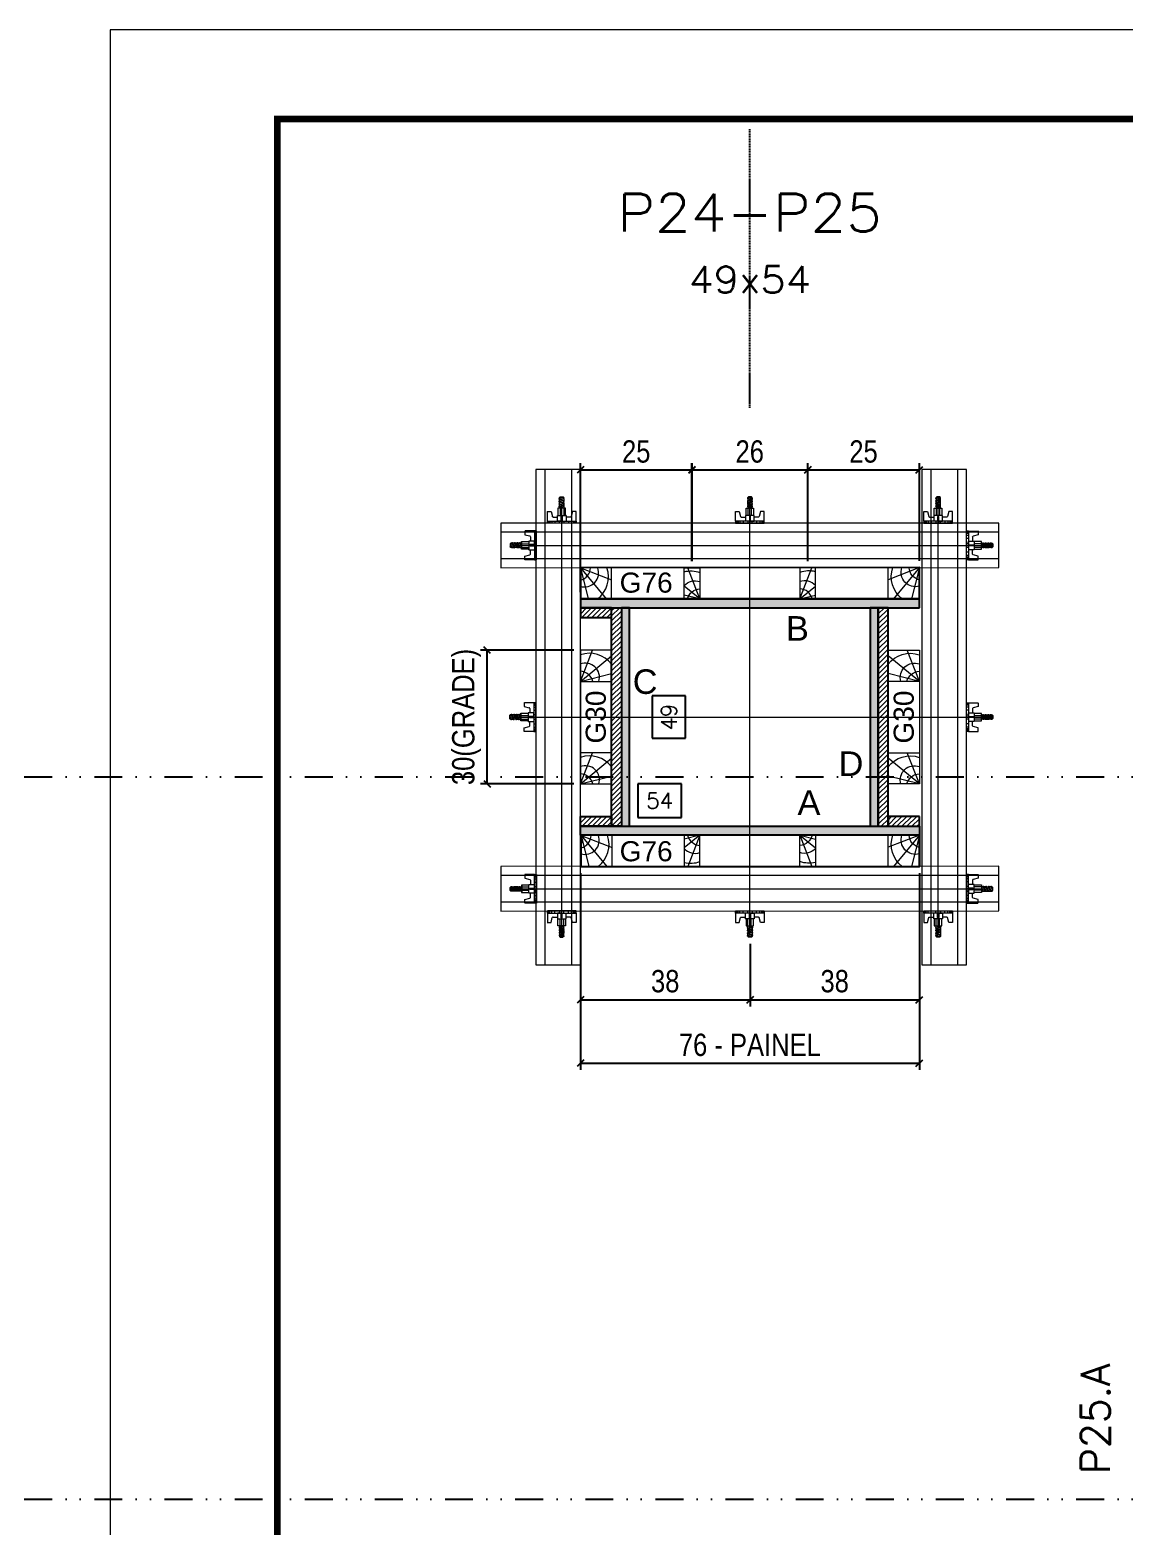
# Model space of a CAD drawing. Extents: x 13770 to 23315, y 867 to 16997.
# Drawn here: x 19119 to 19609, y 9287 to 9957 of the extents above; entities that cross this region are included whole.
import ezdxf
from ezdxf.enums import TextEntityAlignment as Align

# ---------------------------------------------------------------- set-up
doc = ezdxf.new("R2010")
doc.units = 0
for name, pattern in [('DASHED', [0.75, 0.5, -0.25]), ('DIVIDE2', [0.625, 0.25, -0.125, 0, -0.125, 0, -0.125]), ('HIDDEN', [0.375, 0.25, -0.125])]:
    doc.linetypes.add(name, pattern=pattern)
for name, color, linetype in [('CHAPA', 1, 'Continuous'), ('COTA', 241, 'Continuous'), ('MEIO_PONT', 93, 'Continuous'), ('Nível', 160, 'Continuous'), ('SARRAFO', 251, 'Continuous'), ('Texto de Titulo', 7, 'Continuous'), ('Texto Qtd Sarr', 242, 'Continuous'), ('TEXTO_GERAL', 7, 'Continuous')]:
    doc.layers.add(name, color=color, linetype=linetype)
for name, color, linetype, lineweight in [('Folhas', 255, 'Continuous', 9), ('Hachura', 251, 'Continuous', 9), ('Madeira', 126, 'Continuous', 18), ('Perfil Metálico', 224, 'Continuous', 18), ('SARRAFO DE PRESSAO', 251, 'DASHED', 9), ('Texto Seção', 7, 'Continuous', 15)]:
    doc.layers.add(name, color=color, linetype=linetype, lineweight=lineweight)
doc.styles.add('ARIAL', font='arial.ttf')
doc.styles.add('COTA TECNICA 2X', font='techl___.ttf', dxfattribs={"height": 10})
doc.styles.add('REGUA-120', font='ROMANS.shx', dxfattribs={"height": 15})
doc.styles.add('ROMANS', font='romans.shx')
doc.styles.add('SANSSERIF', font='sas_____.pfb')
doc.dimstyles.new('SECAO PILAR', dxfattribs={"dimtxt": 10, "dimasz": 3, "dimexe": 3, "dimexo": 3, "dimgap": 3, "dimtad": 1, "dimdec": 1, "dimlfac": 0.5, "dimzin": 12, "dimdsep": 46, "dimtxsty": 'COTA TECNICA 2X', "dimblk1": 'OBLIQUE', "dimblk2": 'OBLIQUE', "dimsah": 1, "dimcen": 0.9, "dimclrd": 256, "dimclre": 256, "dimclrt": 256, "dimadec": 1, "dimazin": 3, "dimtfac": 1, "dimtdec": 1, "dimtmove": 0, "dimatfit": 3, "dimfxl": 1, "dimtolj": 1, "dimtzin": 12, "dimarcsym": 0})
doc.dimstyles.new('SECÇÃO 2', dxfattribs={"dimtxt": 7, "dimasz": 6, "dimexe": 0.18, "dimexo": 2, "dimgap": -4, "dimtad": 3, "dimdec": 1, "dimlfac": 0.5, "dimzin": 12, "dimdsep": 46, "dimtxsty": 'ROMANS', "dimblk": 'ARCHTICK', "dimcen": 0.09, "dimse1": 1, "dimse2": 1, "dimsd1": 1, "dimsd2": 1, "dimclrd": 180, "dimclre": 5, "dimclrt": 1, "dimadec": 0, "dimazin": 3, "dimtfac": 1, "dimtdec": 1, "dimtofl": 0, "dimtmove": 0, "dimatfit": 3, "dimldrblk": 'ARCHTICK', "dimfxl": 1, "dimtolj": 1, "dimtzin": 0, "dimarcsym": 0})

# ---------------------------------------------------------------- blocks, each defined once
blk = doc.blocks.new('9999999999')
at = {"layer": 'Folhas'}
blk.add_lwpolyline([(98138.98, 34190.21), (99623.98, 34190.21), (99623.98, 35240.21), (98138.98, 35240.21)], close=True, dxfattribs=at)
at = {"layer": 'Folhas', "color": 30, "const_width": 3}
blk.add_lwpolyline([(98213.98, 34230.21), (99583.98, 34230.21), (99583.98, 35200.21), (98213.98, 35200.21)], close=True, dxfattribs=at)
blk = doc.blocks.new('titulo1')
at = {"layer": 'Defpoints', "color": 252, "linetype": 'HIDDEN', "ltscale": 2}
blk.add_line((0, 0), (0, 125), dxfattribs=at)
at = {"layer": 'Defpoints', "style": 'ROMANS', "oblique": 15}
blk.add_attdef('FOLHA', text='', height=10, dxfattribs=at).set_placement((0, 15.58), align=Align.MIDDLE_CENTER)
at = {"layer": 'Texto Qtd Sarr', "color": 3, "style": 'ROMANS', "oblique": 15}
for tag, height, p in [('TITULO', 17, (0, 71.45)), ('SEÇÃO', 12, (0, 41.55))]:
    blk.add_attdef(tag, text='', height=height, dxfattribs=at).set_placement(p, align=Align.MIDDLE_CENTER)
blk = doc.blocks.new('*D655')
at = {"layer": 'COTA', "color": 180, "lineweight": -2, "transparency": 16777216}
for p, q in [((19412.61, 9658.42), (19397.61, 9658.42)), ((19397.61, 9658.42), (19397.61, 9639.42)), ((19412.61, 9639.42), (19412.61, 9658.42)), ((19397.61, 9639.42), (19412.61, 9639.42))]:
    blk.add_line(p, q, dxfattribs=at)
at = {"layer": 'Defpoints', "color": 0, "transparency": 16777216}
for p in [(19414.74, 9697.92), (19414.74, 9599.92), (19416.61, 9599.92)]:
    blk.add_point(p, dxfattribs=at)
at = {"layer": 'COTA', "color": 1, "transparency": 16777216, "insert": (19405.11, 9648.92), "char_height": 7, "attachment_point": 5, "rotation": 90, "style": 'ROMANS'}
blk.add_mtext('\\A1;49', dxfattribs=at)
blk = doc.blocks.new('_ArchTick')
at = {"color": 0, "linetype": 'ByBlock', "const_width": 0.15}
blk.add_lwpolyline([(-0.5, -0.5), (0.5, 0.5)], dxfattribs=at)
blk = doc.blocks.new('*D656')
at = {"layer": 'COTA', "color": 180, "lineweight": -2, "transparency": 16777216}
for p, q in [((19410.81, 9618.92), (19391.15, 9618.92)), ((19391.15, 9618.92), (19391.15, 9603.92)), ((19410.81, 9603.92), (19410.81, 9618.92)), ((19391.15, 9603.92), (19410.81, 9603.92))]:
    blk.add_line(p, q, dxfattribs=at)
at = {"layer": 'Defpoints', "color": 0, "transparency": 16777216}
for p in [(19387.42, 9599.92), (19495.42, 9599.92), (19495.42, 9599.92)]:
    blk.add_point(p, dxfattribs=at)
at = {"layer": 'COTA', "color": 1, "transparency": 16777216, "insert": (19400.98, 9611.42), "char_height": 7, "attachment_point": 5, "style": 'ROMANS'}
blk.add_mtext('\\A1;54', dxfattribs=at)
blk = doc.blocks.new('_Oblique')
at = {"color": 0, "linetype": 'ByBlock', "lineweight": -2}
blk.add_line((-0.5, -0.5), (0.5, 0.5), dxfattribs=at)
blk = doc.blocks.new('*D657')
at = {"layer": 'COTA', "lineweight": -2, "transparency": 16777216}
for p, q in [((19365.42, 9578.93), (19365.42, 9490.76)), ((19517.42, 9578.97), (19517.42, 9490.76)), ((19365.42, 9493.76), (19517.42, 9493.76))]:
    blk.add_line(p, q, dxfattribs=at)
at = {"layer": 'Defpoints', "color": 0, "transparency": 16777216}
for p in [(19365.42, 9581.93), (19517.42, 9581.97), (19517.42, 9493.76)]:
    blk.add_point(p, dxfattribs=at)
at = {"layer": 'COTA', "lineweight": -2, "transparency": 16777216, "xscale": 3, "yscale": 3, "zscale": 3, "rotation": 180}
blk.add_blockref('_Oblique', (19365.42, 9493.76), dxfattribs=at)
at = {"layer": 'COTA', "lineweight": -2, "transparency": 16777216, "xscale": 3, "yscale": 3, "zscale": 3}
blk.add_blockref('_Oblique', (19517.42, 9493.76), dxfattribs=at)
at = {"layer": 'COTA', "transparency": 16777216, "insert": (19441.42, 9501.86), "char_height": 10, "attachment_point": 5, "style": 'COTA TECNICA 2X'}
blk.add_mtext('\\A1;76 - PAINEL', dxfattribs=at)
blk = doc.blocks.new('*D658')
at = {"layer": 'COTA', "lineweight": -2, "transparency": 16777216}
for p, q in [((19362.42, 9678.92), (19320.61, 9678.92)), ((19323.61, 9619), (19323.61, 9678.92)), ((19362.45, 9619), (19320.61, 9619))]:
    blk.add_line(p, q, dxfattribs=at)
at = {"layer": 'Defpoints', "color": 0, "transparency": 16777216}
for p in [(19323.61, 9678.92), (19365.42, 9678.92), (19365.45, 9619)]:
    blk.add_point(p, dxfattribs=at)
at = {"layer": 'COTA', "lineweight": -2, "transparency": 16777216, "xscale": 3, "yscale": 3, "zscale": 3}
for p, rotation in [((19323.61, 9678.92), 90), ((19323.61, 9619), 270)]:
    blk.add_blockref('_Oblique', p, dxfattribs=dict(at, rotation=rotation))
at = {"layer": 'COTA', "transparency": 16777216, "insert": (19314.39, 9648.96), "char_height": 10, "attachment_point": 5, "rotation": 90, "style": 'COTA TECNICA 2X'}
blk.add_mtext('\\A1;30(GRADE)', dxfattribs=at)
blk = doc.blocks.new('*D659')
at = {"layer": 'COTA', "lineweight": -2, "transparency": 16777216}
for p, q in [((19365.42, 9578.92), (19365.42, 9519.18)), ((19441.5, 9547.15), (19441.5, 9519.18)), ((19365.42, 9522.18), (19441.5, 9522.18))]:
    blk.add_line(p, q, dxfattribs=at)
at = {"layer": 'Defpoints', "color": 0, "transparency": 16777216}
for p in [(19365.42, 9581.92), (19441.5, 9550.15), (19441.5, 9522.18)]:
    blk.add_point(p, dxfattribs=at)
at = {"layer": 'COTA', "lineweight": -2, "transparency": 16777216, "xscale": 3, "yscale": 3, "zscale": 3, "rotation": 180}
blk.add_blockref('_Oblique', (19365.42, 9522.18), dxfattribs=at)
at = {"layer": 'COTA', "lineweight": -2, "transparency": 16777216, "xscale": 3, "yscale": 3, "zscale": 3}
blk.add_blockref('_Oblique', (19441.5, 9522.18), dxfattribs=at)
at = {"layer": 'COTA', "transparency": 16777216, "insert": (19403.46, 9530.42), "char_height": 10, "attachment_point": 5, "style": 'COTA TECNICA 2X'}
blk.add_mtext('\\A1;38', dxfattribs=at)
blk = doc.blocks.new('*D660')
at = {"layer": 'COTA', "lineweight": -2, "transparency": 16777216}
for p, q in [((19517.42, 9578.92), (19517.42, 9519.18)), ((19441.5, 9547.15), (19441.5, 9519.18)), ((19441.5, 9522.18), (19517.42, 9522.18))]:
    blk.add_line(p, q, dxfattribs=at)
at = {"layer": 'Defpoints', "color": 0, "transparency": 16777216}
for p in [(19517.42, 9581.92), (19441.5, 9550.15), (19517.42, 9522.18)]:
    blk.add_point(p, dxfattribs=at)
at = {"layer": 'COTA', "lineweight": -2, "transparency": 16777216, "xscale": 3, "yscale": 3, "zscale": 3, "rotation": 180}
blk.add_blockref('_Oblique', (19441.5, 9522.18), dxfattribs=at)
at = {"layer": 'COTA', "lineweight": -2, "transparency": 16777216, "xscale": 3, "yscale": 3, "zscale": 3}
blk.add_blockref('_Oblique', (19517.42, 9522.18), dxfattribs=at)
at = {"layer": 'COTA', "transparency": 16777216, "insert": (19479.46, 9530.42), "char_height": 10, "attachment_point": 5, "style": 'COTA TECNICA 2X'}
blk.add_mtext('\\A1;38', dxfattribs=at)
blk = doc.blocks.new('PONTALETE')
at = {"layer": 'Madeira'}
for q in [(2.71, 7), (7, 5.76), (7, 1.74)]:
    blk.add_line((0, 0), q, dxfattribs=at)
blk.add_lwpolyline([(0, 0), (7, 0), (7, 7), (0, 7)], close=True, dxfattribs=at)
for centre, radius, start, end in [((2.04, 0.06), 6.23, 37.2818, 109.0913), ((1.09, 0.9), 3.19, 343.603, 109.9847), ((-0.21, -0.78), 3.09, 14.6322, 86.0383)]:
    blk.add_arc(centre, radius, start, end, dxfattribs=at)
blk = doc.blocks.new('*D661')
at = {"layer": 'COTA', "lineweight": -2, "transparency": 16777216}
for p, q in [((19365.42, 9704.92), (19365.42, 9762.85)), ((19415.5, 9718.87), (19415.5, 9762.85)), ((19365.42, 9759.85), (19415.5, 9759.85))]:
    blk.add_line(p, q, dxfattribs=at)
at = {"layer": 'Defpoints', "color": 0, "transparency": 16777216}
for p in [(19415.5, 9759.85), (19415.5, 9715.87), (19365.42, 9701.92)]:
    blk.add_point(p, dxfattribs=at)
at = {"layer": 'COTA', "lineweight": -2, "transparency": 16777216, "xscale": 3, "yscale": 3, "zscale": 3, "rotation": 180}
blk.add_blockref('_Oblique', (19365.42, 9759.85), dxfattribs=at)
at = {"layer": 'COTA', "lineweight": -2, "transparency": 16777216, "xscale": 3, "yscale": 3, "zscale": 3}
blk.add_blockref('_Oblique', (19415.5, 9759.85), dxfattribs=at)
at = {"layer": 'COTA', "transparency": 16777216, "insert": (19390.46, 9767.96), "char_height": 10, "attachment_point": 5, "style": 'COTA TECNICA 2X'}
blk.add_mtext('\\A1;25', dxfattribs=at)
blk = doc.blocks.new('MEIO PONTALETE')
at = {"layer": 'Madeira'}
for q in [(2.71, 7), (3.5, 2.88), (3.5, 0.87)]:
    blk.add_line((0, 0), q, dxfattribs=at)
blk.add_lwpolyline([(0, 0), (3.5, 0), (3.5, 7), (0, 7)], close=True, dxfattribs=at)
for centre, radius, start, end in [((2.04, 0.06), 6.23, 76.4499, 109.0913), ((1.09, 0.9), 3.19, 40.9063, 109.9847), ((-0.21, -0.78), 3.09, 14.6322, 86.0383)]:
    blk.add_arc(centre, radius, start, end, dxfattribs=at)
blk = doc.blocks.new('C')
at = {"layer": 'Hachura', "color": 0}
for p, q in [((0, 3.22), (0, -3.22)), ((0.45, 3.22), (0, 3.22)), ((0.46, 3.16), (0, 3.16)), ((0.46, 3.05), (0, 3.05)), ((0.46, 2.88), (0, 2.88)), ((0, 2.75), (0, -1.16)), ((0.46, 2.65), (0, 2.65)), ((0.46, 2.23), (0, 2.23)), ((0.46, 1.51), (0, 1.51)), ((0.39, 0.49), (0.17, 0.49)), ((0.45, -3.23), (0.45, 3.22)), ((0.45, 3.22), (2.58, 3.22)), ((1.74, 0.97), (0.45, 0.97)), ((1.45, 0.1), (0.45, 0.1)), ((1.35, 1.94), (1.35, 0.96)), ((2.58, 2.39), (1.47, 2.09)), ((1.74, -0.97), (1.74, 0.97)), ((1.74, 0.97), (1.74, 0.84)), ((1.74, 0.97), (1.74, 0.84)), ((1.74, 0.84), (3.35, 0.84)), ((3.35, 0.45), (1.74, 0.45)), ((2.58, 3.22), (2.58, 2.39)), ((3.32, 0.84), (3.32, -0.84)), ((3.35, 0.84), (3.35, -0.84)), ((3.68, 0.45), (3.35, 0.45)), ((3.84, -0.52), (3.35, 0.45)), ((3.35, 0.06), (3.67, -0.57)), ((3.68, 0.45), (4.16, -0.52)), ((3.72, 0.5), (4.25, -0.57)), ((4.37, -0.55), (3.83, 0.53)), ((4.15, 0.45), (3.93, 0.45)), ((4.42, -0.52), (3.93, 0.45)), ((4.15, 0.45), (4.26, 0.45)), ((4.26, 0.45), (4.74, -0.52)), ((4.3, 0.5), (4.83, -0.57)), ((4.95, -0.55), (4.41, 0.53)), ((4.51, 0.45), (4.84, 0.45)), ((5, -0.52), (4.51, 0.45)), ((4.84, 0.45), (5.32, -0.52)), ((4.88, 0.5), (5.41, -0.57)), ((5.53, -0.55), (4.99, 0.53)), ((5.58, -0.52), (5.09, 0.45)), ((5.42, 0.45), (5.09, 0.45)), ((5.58, -0.52), (5.09, 0.45)), ((5.42, 0.45), (5.74, -0.19)), ((5.46, 0.5), (5.74, -0.07)), ((5.74, 0.19), (5.57, 0.53)), ((5.74, 0.32), (5.68, 0.45)), ((5.68, 0.45), (5.74, 0.45)), ((5.74, 0.45), (5.9, 0.29)), ((5.74, 0.45), (5.74, -0.52)), ((5.9, -0.36), (5.9, 0.29)), ((0.45, 0), (0, 0)), ((0.46, -1.52), (0, -1.52)), ((0.46, -2.23), (0, -2.23)), ((0.46, -2.65), (0, -2.65)), ((0.46, -2.88), (0, -2.88)), ((0.46, -3.05), (0, -3.05)), ((0.46, -3.16), (0, -3.16)), ((0, -3.22), (2.57, -3.22)), ((0.08, -0.48), (0.29, -0.48)), ((0.29, -0.48), (0.4, -0.48)), ((0.45, 0), (0.45, -0.97)), ((0.45, -0.16), (1.45, -0.16)), ((0.45, -0.65), (0.45, -0.32)), ((0.45, -3.23), (0.45, -0.65)), ((0.45, -0.97), (1.74, -0.97)), ((1.35, -1.94), (1.35, -0.97)), ((2.58, -2.39), (1.47, -2.1)), ((3.35, -0.32), (1.74, -0.32)), ((3.35, -0.84), (1.74, -0.84)), ((2.58, -3.23), (2.58, -2.39)), ((3.35, -0.07), (3.58, -0.52)), ((3.35, -0.52), (3.58, -0.52)), ((3.84, -0.52), (4.16, -0.52)), ((4.42, -0.52), (4.74, -0.52)), ((4.63, -0.52), (4.74, -0.52)), ((5, -0.52), (5.32, -0.52)), ((5.58, -0.52), (5.74, -0.52)), ((5.74, -0.52), (5.9, -0.36)), ((5.74, -0.52), (5.74, -0.52))]:
    blk.add_line(p, q, dxfattribs=at)
for centre, radius, start, end in [((1.52, 1.94), 0.161, 104.7436, 180), ((1.44, -0.03), 0.129, 272.695, 87.305), ((3.81, 0.39), 0.143, 25.5688, 154.4312), ((4.39, 0.39), 0.143, 25.5688, 154.4312), ((4.97, 0.39), 0.143, 25.5688, 154.4312), ((5.55, 0.39), 0.143, 25.5688, 154.4312), ((0.17, -0.37), 0.174, 221.744, 317.8592), ((1.52, -1.94), 0.161, 180, 255.2564), ((3.71, -0.4), 0.174, 222.1408, 318.256), ((4.29, -0.4), 0.174, 222.1408, 318.256), ((4.87, -0.4), 0.174, 222.1408, 318.256), ((5.45, -0.4), 0.174, 222.1408, 318.256), ((5.61, -0.4), 0.174, 317.8592, 318.256)]:
    blk.add_arc(centre, radius, start, end, dxfattribs=at)
blk = doc.blocks.new('*D662')
at = {"layer": 'COTA', "lineweight": -2, "transparency": 16777216}
for p, q in [((19415.4, 9718.87), (19415.4, 9762.85)), ((19467.35, 9718.87), (19467.35, 9762.85)), ((19415.4, 9759.85), (19467.35, 9759.85))]:
    blk.add_line(p, q, dxfattribs=at)
at = {"layer": 'Defpoints', "color": 0, "transparency": 16777216}
for p in [(19467.35, 9759.85), (19415.4, 9715.87), (19467.35, 9715.87)]:
    blk.add_point(p, dxfattribs=at)
at = {"layer": 'COTA', "lineweight": -2, "transparency": 16777216, "xscale": 3, "yscale": 3, "zscale": 3, "rotation": 180}
blk.add_blockref('_Oblique', (19415.4, 9759.85), dxfattribs=at)
at = {"layer": 'COTA', "lineweight": -2, "transparency": 16777216, "xscale": 3, "yscale": 3, "zscale": 3}
blk.add_blockref('_Oblique', (19467.35, 9759.85), dxfattribs=at)
at = {"layer": 'COTA', "transparency": 16777216, "insert": (19441.37, 9767.95), "char_height": 10, "attachment_point": 5, "style": 'COTA TECNICA 2X'}
blk.add_mtext('\\A1;26', dxfattribs=at)
blk = doc.blocks.new('*D663')
at = {"layer": 'COTA', "lineweight": -2, "transparency": 16777216}
for p, q in [((19467.35, 9718.87), (19467.35, 9762.85)), ((19517.42, 9718.92), (19517.42, 9762.85)), ((19467.35, 9759.85), (19517.42, 9759.85))]:
    blk.add_line(p, q, dxfattribs=at)
at = {"layer": 'Defpoints', "color": 0, "transparency": 16777216}
for p in [(19517.42, 9759.85), (19467.35, 9715.87), (19517.42, 9715.92)]:
    blk.add_point(p, dxfattribs=at)
at = {"layer": 'COTA', "lineweight": -2, "transparency": 16777216, "xscale": 3, "yscale": 3, "zscale": 3, "rotation": 180}
blk.add_blockref('_Oblique', (19467.35, 9759.85), dxfattribs=at)
at = {"layer": 'COTA', "lineweight": -2, "transparency": 16777216, "xscale": 3, "yscale": 3, "zscale": 3}
blk.add_blockref('_Oblique', (19517.42, 9759.85), dxfattribs=at)
at = {"layer": 'COTA', "transparency": 16777216, "insert": (19492.39, 9767.96), "char_height": 10, "attachment_point": 5, "style": 'COTA TECNICA 2X'}
blk.add_mtext('\\A1;25', dxfattribs=at)

msp = doc.modelspace()

# ---------------------------------------------------------------- hatches: boundary and pattern name
at = {"layer": 'Hachura'}
h = msp.add_hatch(color=256, dxfattribs=at)
h.dxf.hatch_style = 1
h.paths.add_polyline_path([(19517.42, 9697.92), (19517.42, 9701.92), (19365.42, 9701.92), (19365.42, 9697.92)])
h = msp.add_hatch(dxfattribs=at)
h.set_pattern_fill('ANSI31', color=256, scale=0.5, angle=180, style=0)
h.set_pattern_definition([(225, (10241.473, -13231.4891), (1.12253202, -1.12253202), [])])
h.paths.add_polyline_path([(19379.42, 9697.92), (19379.42, 9693.52), (19365.42, 9693.52), (19365.42, 9697.92)])
h = msp.add_hatch(dxfattribs=at)
h.set_pattern_fill('ANSI31', color=256, scale=0.5, angle=180, style=0)
h.set_pattern_definition([(225, (10241.473, -13275.4891), (1.12253202, -1.12253202), [])])
h.paths.add_polyline_path([(19379.42, 9599.92), (19383.82, 9599.92), (19383.82, 9697.92), (19379.42, 9697.92)])
h = msp.add_hatch(color=256, dxfattribs=at)
h.dxf.hatch_style = 1
h.paths.add_polyline_path([(19383.82, 9599.92), (19387.42, 9599.92), (19387.42, 9697.92), (19383.82, 9697.92)])
h = msp.add_hatch(color=256, dxfattribs=at)
h.dxf.hatch_style = 1
h.paths.add_polyline_path([(19495.42, 9599.92), (19499.02, 9599.92), (19499.02, 9697.92), (19495.42, 9697.92)])
h = msp.add_hatch(dxfattribs=at)
h.set_pattern_fill('ANSI31', color=256, scale=0.5, angle=180, style=0)
h.set_pattern_definition([(225, (10014.473, -13275.4891), (1.12253202, -1.12253202), [])])
h.paths.add_polyline_path([(19503.42, 9599.92), (19499.02, 9599.92), (19499.02, 9697.92), (19503.42, 9697.92)])
h = msp.add_hatch(dxfattribs=at)
h.set_pattern_fill('ANSI31', color=256, scale=0.5, angle=180, style=0)
h.set_pattern_definition([(225, (10241.473, -13291.4891), (1.12253202, -1.12253202), [])])
h.paths.add_polyline_path([(19379.42, 9599.92), (19379.42, 9604.32), (19365.42, 9604.32), (19365.42, 9599.92)])
h = msp.add_hatch(dxfattribs=at)
h.set_pattern_fill('ANSI31', color=256, scale=0.5, angle=180, style=0)
h.set_pattern_definition([(225, (10014.473, -13291.4891), (1.12253202, -1.12253202), [])])
h.paths.add_polyline_path([(19503.42, 9599.92), (19503.42, 9604.32), (19517.42, 9604.32), (19517.42, 9599.92)])
h = msp.add_hatch(color=256, dxfattribs=at)
h.dxf.hatch_style = 1
h.paths.add_polyline_path([(19517.42, 9599.92), (19517.42, 9595.92), (19365.42, 9595.92), (19365.42, 9599.92)])

# ---------------------------------------------------------------- linework, layer by layer
for points in [[(19517.42, 9701.92), (19517.42, 9715.92), (19365.42, 9715.87), (19365.42, 9701.92)], [(19517.42, 9581.92), (19517.42, 9595.92), (19365.7, 9595.87), (19365.42, 9581.92)]]:
    msp.add_lwpolyline(points, close=True)
at = {"layer": 'CHAPA'}
for points in [[(19517.42, 9697.92), (19517.42, 9701.92), (19365.42, 9701.92), (19365.42, 9697.92)], [(19383.82, 9599.92), (19387.42, 9599.92), (19387.42, 9697.92), (19383.82, 9697.92)], [(19495.42, 9599.92), (19499.02, 9599.92), (19499.02, 9697.92), (19495.42, 9697.92)], [(19517.42, 9599.92), (19517.42, 9595.92), (19365.42, 9595.92), (19365.42, 9599.92)]]:
    msp.add_lwpolyline(points, close=True, dxfattribs=at)
at = {"layer": 'Hachura'}
for p, q in [((19357.04, 9551.15), (19357.04, 9742.89)), ((19441.43, 9551.15), (19441.43, 9742.89)), ((19525.81, 9551.15), (19525.81, 9742.89)), ((19334.94, 9725.92), (19545.58, 9725.91)), ((19334.64, 9648.92), (19545.58, 9648.91)), ((19334.94, 9571.92), (19545.58, 9571.93))]:
    msp.add_line(p, q, dxfattribs=at)
at = {"layer": 'Madeira'}
for points in [[(19365.42, 9618.92), (19379.42, 9618.92), (19379.42, 9678.92), (19365.42, 9678.92)], [(19517.42, 9618.92), (19503.42, 9618.92), (19503.42, 9678.92), (19517.42, 9678.92)]]:
    msp.add_lwpolyline(points, close=True, dxfattribs=at)
at = {"layer": 'MEIO_PONT'}
msp.add_lwpolyline([(19517.42, 9595.92), (19517.42, 9581.92), (19517.42, 9581.92), (19517.42, 9595.92)], close=True, dxfattribs=at)
at = {"layer": 'Nível', "color": 4, "linetype": 'DIVIDE2', "ltscale": 50}
for p, q in [((13769.54, 9622.15), (21112.79, 9622.15)), ((13769.54, 9298.15), (21112.79, 9298.15))]:
    msp.add_line(p, q, dxfattribs=at)
at = {"layer": 'Perfil Metálico'}
for p, q in [((19349.48, 9759.96), (19349.48, 9537.86)), ((19361.48, 9759.96), (19361.48, 9537.86)), ((19522.59, 9759.96), (19522.59, 9537.86)), ((19534.59, 9759.96), (19534.59, 9537.86)), ((19553.14, 9731.86), (19329.71, 9731.86)), ((19553.14, 9719.86), (19329.71, 9719.86)), ((19553.14, 9577.92), (19329.71, 9577.92)), ((19553.14, 9565.92), (19329.71, 9565.92))]:
    msp.add_line(p, q, dxfattribs=at)
for points in [[(19365.42, 9759.96), (19345.42, 9759.96), (19345.48, 9537.86), (19365.48, 9537.86)], [(19538.53, 9759.96), (19518.53, 9759.96), (19518.59, 9537.86), (19538.59, 9537.86)], [(19553.14, 9715.92), (19553.14, 9735.92), (19329.71, 9735.86), (19329.71, 9715.86)], [(19329.71, 9581.92), (19329.71, 9561.92), (19553.14, 9561.98), (19553.14, 9581.98)]]:
    msp.add_lwpolyline(points, close=True, dxfattribs=at)
at = {"layer": 'SARRAFO'}
for points in [[(19365.42, 9693.52), (19379.42, 9693.52), (19379.42, 9697.92), (19365.42, 9697.92)], [(19365.42, 9693.52), (19379.42, 9693.52), (19379.42, 9697.92), (19365.42, 9697.92)], [(19383.82, 9697.92), (19383.82, 9599.92), (19379.42, 9599.92), (19379.42, 9697.92)], [(19383.82, 9697.92), (19383.82, 9599.92), (19379.42, 9599.92), (19379.42, 9697.92)], [(19499.02, 9697.92), (19499.02, 9599.92), (19503.42, 9599.92), (19503.42, 9697.92)], [(19499.02, 9697.92), (19499.02, 9599.92), (19503.42, 9599.92), (19503.42, 9697.92)], [(19365.42, 9604.32), (19379.42, 9604.32), (19379.42, 9599.92), (19365.42, 9599.92)], [(19365.42, 9604.32), (19379.42, 9604.32), (19379.42, 9599.92), (19365.42, 9599.92)], [(19517.42, 9604.32), (19503.42, 9604.32), (19503.42, 9599.92), (19517.42, 9599.92)], [(19517.42, 9604.32), (19503.42, 9604.32), (19503.42, 9599.92), (19517.42, 9599.92)]]:
    msp.add_lwpolyline(points, close=True, dxfattribs=at)

# ---------------------------------------------------------------- block references
at = {"layer": 'Hachura', "linetype": 'Continuous', "yscale": 2, "zscale": 2}
for p, xscale, rotation in [((19357.05, 9735.89), -2, 270), ((19441.42, 9735.89), 2, 90.00000000000001), ((19525.8, 9735.89), 2, 90.00000000000001), ((19345.74, 9725.92), 2, 180), ((19538.58, 9725.9), -2, 180), ((19345.44, 9648.92), 2, 180), ((19538.58, 9648.9), -2, 180), ((19357.04, 9561.95), 2, 270), ((19441.43, 9561.95), -2, 90), ((19525.81, 9561.95), -2, 90)]:
    msp.add_blockref('C', p, dxfattribs=dict(at, xscale=xscale, rotation=rotation))
for p, xscale in [((19345.74, 9571.92), -2), ((19538.58, 9571.94), 2)]:
    msp.add_blockref('C', p, dxfattribs=dict(at, xscale=xscale))
at = {"layer": 'Madeira', "yscale": 2, "zscale": 2}
for p, xscale in [((19365.42, 9664.92), 2), ((19517.42, 9664.92), -2), ((19365.42, 9618.92), 2), ((19517.42, 9618.92), -2)]:
    msp.add_blockref('PONTALETE', p, dxfattribs=dict(at, xscale=xscale))
at = {"layer": 'MEIO_PONT'}
for name, p, xscale, yscale, zscale, rotation in [('PONTALETE', (19365.42, 9715.87), 2, 2, 2, 270), ('PONTALETE', (19517.42, 9715.92), -2, 2, 2, 90), ('PONTALETE', (19365.7, 9595.87), 2, 2, 2, 270), ('MEIO PONTALETE', (19419, 9595.97), 1.999999997962732, 1.999999997962732, 1.999999997962732, 180), ('MEIO PONTALETE', (19463.85, 9595.97), -1.999999997962732, 1.999999997962732, 1.999999997962732, 180), ('PONTALETE', (19517.42, 9595.92), -2, 2, 2, 90)]:
    msp.add_blockref(name, p, dxfattribs=dict(at, xscale=xscale, yscale=yscale, zscale=zscale, rotation=rotation))
at = {"layer": 'MEIO_PONT', "yscale": 1.999999997962732, "zscale": 1.999999997962732}
for p, xscale in [((19419, 9701.87), -1.999999997962732), ((19463.85, 9701.87), 1.999999997962732)]:
    msp.add_blockref('MEIO PONTALETE', p, dxfattribs=dict(at, xscale=xscale))
at = {"layer": 'SARRAFO DE PRESSAO', "color": 6, "linetype": 'ByBlock'}
msp.add_blockref('9999999999', (-78984.48, -25283.14), dxfattribs=at)
at = {"layer": 'Texto Seção'}
ref = msp.add_blockref('titulo1', (19441.37, 9787.61), dxfattribs=at)
ref.add_attrib('TITULO', 'P24-P25', dxfattribs={"layer": 'Texto de Titulo', "color": 7, "height": 17, "style": 'ROMANS', "width": 1.1}).set_placement((19441.37, 9875.11), align=Align.MIDDLE_CENTER)
ref.add_attrib('SEÇÃO', '49x54', dxfattribs={"layer": 'Texto de Titulo', "color": 7, "height": 12, "style": 'ROMANS', "width": 1.1}).set_placement((19441.37, 9845.11), align=Align.MIDDLE_CENTER)

# ---------------------------------------------------------------- texts
at = {"layer": 'Texto Seção', "insert": (19602.79, 9309.4), "char_height": 13, "width": 285.3299, "attachment_point": 7, "rotation": 90, "style": 'REGUA-120'}
msp.add_mtext('P25.A', dxfattribs=at)
at = {"layer": 'TEXTO_GERAL', "color": 0, "linetype": 'Continuous', "style": 'SANSSERIF'}
for p in [(19383.03, 9709.21), (19383.03, 9588.75)]:
    msp.add_text('G76', height=9, dxfattribs=at).set_placement(p, align=Align.MIDDLE_LEFT)
at = {"layer": 'TEXTO_GERAL', "style": 'ARIAL'}
for s, p in [('B', (19462.75, 9688.67)), ('C', (19394.44, 9664.81)), ('D', (19486.78, 9628.03)), ('A', (19467.93, 9610.55))]:
    msp.add_text(s, height=11, dxfattribs=at).set_placement(p, align=Align.MIDDLE_CENTER)
at = {"layer": 'TEXTO_GERAL', "color": 0, "linetype": 'Continuous', "style": 'SANSSERIF'}
for p in [(19372.31, 9637.04), (19510.41, 9637.04)]:
    msp.add_text('G30', height=9, rotation=90, dxfattribs=at).set_placement(p, align=Align.MIDDLE_LEFT)

# ---------------------------------------------------------------- dimensions: what is measured, and where the dimension line sits
at = {"layer": 'COTA'}
for base, p1, p2, picture, middle in [((19415.5, 9759.85), (19365.42, 9701.92), (19415.5, 9715.87), '*D661', (19390.46, 9767.96)), ((19467.35, 9759.85), (19415.4, 9715.87), (19467.35, 9715.87), '*D662', (19441.37, 9767.95)), ((19517.42, 9759.85), (19467.35, 9715.87), (19517.42, 9715.92), '*D663', (19492.39, 9767.96)), ((19441.5, 9522.18), (19365.42, 9581.92), (19441.5, 9550.15), '*D659', (19403.46, 9530.42)), ((19517.42, 9522.18), (19441.5, 9550.15), (19517.42, 9581.92), '*D660', (19479.46, 9530.42))]:
    dim = msp.add_linear_dim(base=base, p1=p1, p2=p2, dimstyle='SECAO PILAR', dxfattribs=at)
    dim.commit()
    dim.dimension.update_dxf_attribs({"geometry": picture, "text_midpoint": middle})
dim = msp.add_linear_dim(base=(19416.61, 9599.92), p1=(19414.74, 9697.92), p2=(19414.74, 9599.92), angle=270, dimstyle='SECÇÃO 2', dxfattribs=at)
dim.commit()
dim.dimension.update_dxf_attribs({"geometry": '*D655', "text_midpoint": (19405.11, 9648.92)})
dim = msp.add_linear_dim(base=(19323.61, 9678.92), p1=(19365.45, 9619), p2=(19365.42, 9678.92), angle=90, text='<>(GRADE)', dimstyle='SECAO PILAR', dxfattribs=at)
dim.commit()
dim.dimension.update_dxf_attribs({"geometry": '*D658', "text_midpoint": (19323.61, 9648.96), "dimtype": 160})
dim = msp.add_linear_dim(base=(19495.42, 9599.92), p1=(19387.42, 9599.92), p2=(19495.42, 9599.92), dimstyle='SECÇÃO 2', dxfattribs=at)
dim.commit()
dim.dimension.update_dxf_attribs({"geometry": '*D656', "text_midpoint": (19400.98, 9599.92), "dimtype": 160})
dim = msp.add_linear_dim(base=(19517.42, 9493.76), p1=(19365.42, 9581.93), p2=(19517.42, 9581.97), text='<> - PAINEL', dimstyle='SECAO PILAR', dxfattribs=at)
dim.commit()
dim.dimension.update_dxf_attribs({"geometry": '*D657', "text_midpoint": (19441.42, 9501.86)})

doc.saveas('drawing.dxf')
